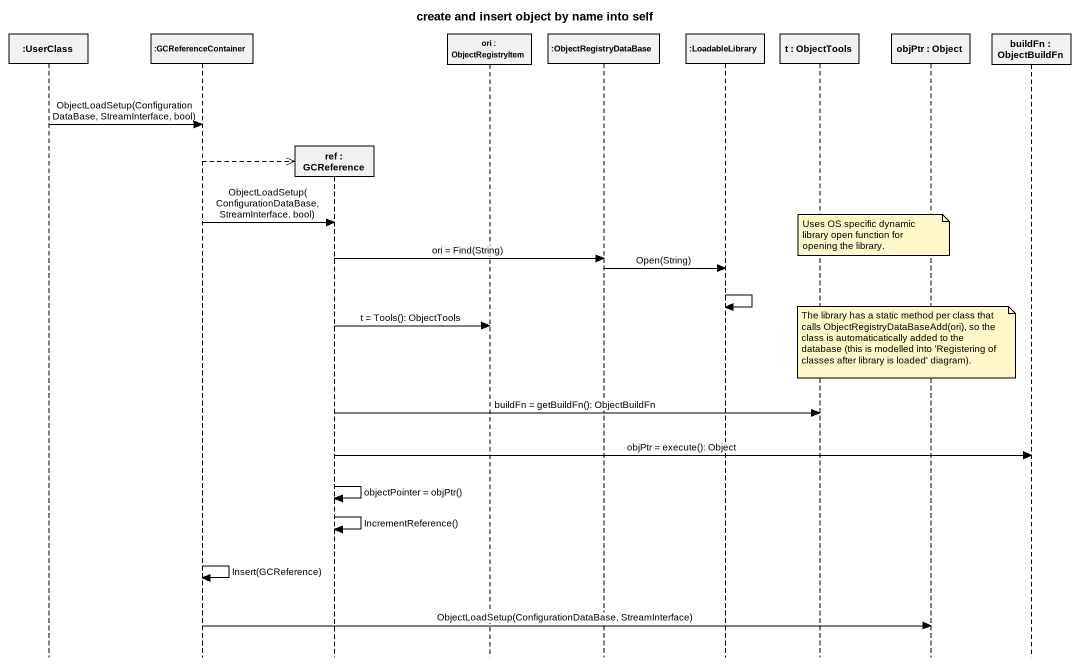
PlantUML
@startuml
title create and insert object by name into self
hide footbox
participant ":UserClass" as UserClass
participant ":GCReferenceContainer" as GCReferenceContainer
participant "ref : GCReference" as ref_
participant "ori : ObjectRegistryItem" as ori
participant ":ObjectRegistryDataBase" as ObjectRegistryDataBase
participant ":LoadableLibrary" as LoadableLibrary
participant "t : ObjectTools" as t
participant "objPtr : Object" as objPtr
participant "buildFn : ObjectBuildFn" as buildFn

UserClass -> GCReferenceContainer : ObjectLoadSetup(ConfigurationDataBase, StreamInterface, bool)
GCReferenceContainer -->> ref_ **
GCReferenceContainer -> ref_ : ObjectLoadSetup(ConfigurationDataBase, StreamInterface, bool)
note over t : Uses OS specific dynamic library open function for opening the library.
ref_ -> ObjectRegistryDataBase : ori = Find(String)
ObjectRegistryDataBase -> LoadableLibrary : Open(String)
LoadableLibrary -> LoadableLibrary
ref_ -> ori : t = Tools(): ObjectTools
note over objPtr : The library has a static method per class that calls ObjectRegistryDataBaseAdd(ori), so the class is automaticatically added to the database (this is modelled into 'Registering of classes after library is loaded' diagram).
ref_ -> t : buildFn = getBuildFn(): ObjectBuildFn
ref_ -> buildFn : objPtr = execute(): Object
ref_ -> ref_ : objectPointer = objPtr()
ref_ -> ref_ : IncrementReference()
GCReferenceContainer -> GCReferenceContainer : Insert(GCReference)
GCReferenceContainer -> objPtr : ObjectLoadSetup(ConfigurationDataBase, StreamInterface)
@enduml
